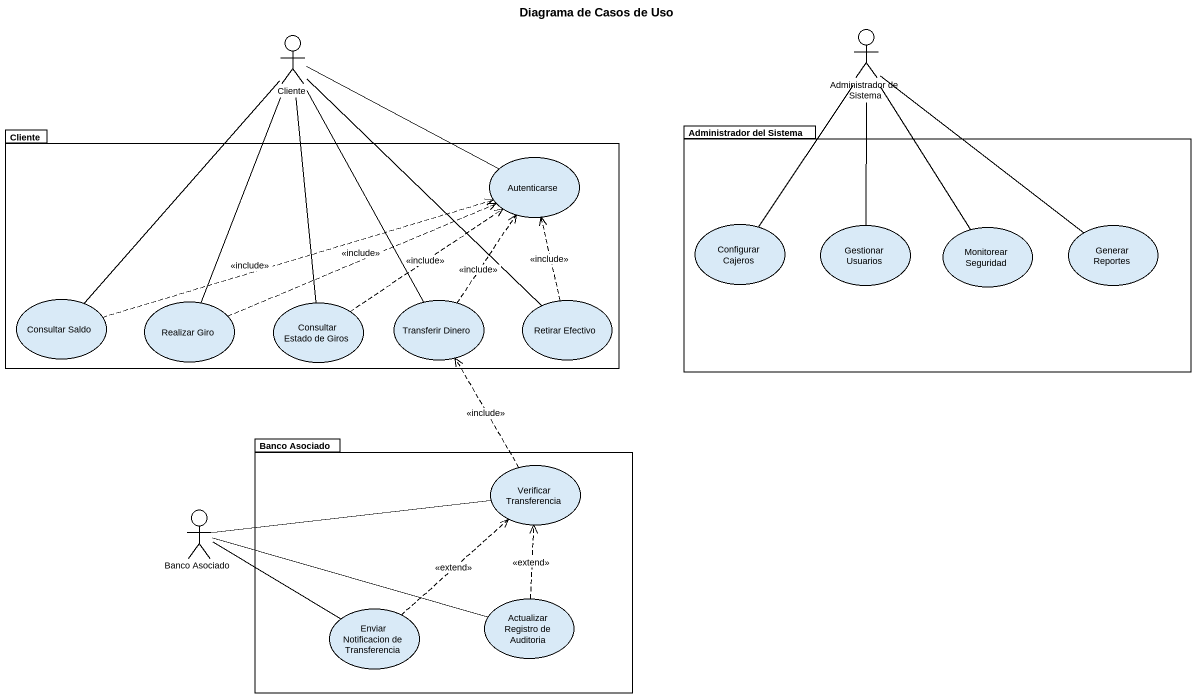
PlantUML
@startuml
title Diagrama de Casos de Uso
actor Cliente
actor "Administrador de Sistema" as Administrador_de_Sistema
package "Cliente" as Cliente_2 {
  usecase Autenticarse
  usecase "Consultar Saldo" as Consultar_Saldo
  usecase "Realizar Giro" as Realizar_Giro
  usecase "Consultar Estado de Giros" as Consultar_Estado_de_Giros
  usecase "Transferir Dinero" as Transferir_Dinero
  usecase "Retirar Efectivo" as Retirar_Efectivo
}
package "Administrador del Sistema" as Administrador_del_Sistema {
  usecase "Configurar Cajeros" as Configurar_Cajeros
  usecase "Gestionar Usuarios" as Gestionar_Usuarios
  usecase "Monitorear Seguridad" as Monitorear_Seguridad
  usecase "Generar Reportes" as Generar_Reportes
}
package "Banco Asociado" as Banco_Asociado {
  usecase "Verificar Transferencia" as Verificar_Transferencia
  usecase "Enviar Notificacion de Transferencia" as Enviar_Notificacion_de
  usecase "Actualizar Registro de Auditoria" as Actualizar_Registro_de
}
actor "Banco Asociado" as Banco_Asociado_2
Cliente -right- Autenticarse
Cliente -- Consultar_Saldo
Cliente -- Realizar_Giro
Cliente -- Consultar_Estado_de_Giros
Cliente -- Transferir_Dinero
Cliente -- Retirar_Efectivo
Administrador_de_Sistema -- Configurar_Cajeros
Administrador_de_Sistema -- Gestionar_Usuarios
Administrador_de_Sistema -- Monitorear_Seguridad
Administrador_de_Sistema -- Generar_Reportes
Consultar_Saldo .right.> Autenticarse : <<include>>
Realizar_Giro .right.> Autenticarse : <<include>>
Consultar_Estado_de_Giros .up.> Autenticarse : <<include>>
Transferir_Dinero .up.> Autenticarse : <<include>>
Retirar_Efectivo .up.> Autenticarse : <<include>>
Verificar_Transferencia .up.> Transferir_Dinero : <<include>>
Banco_Asociado_2 -right- Verificar_Transferencia
Banco_Asociado_2 -right- Enviar_Notificacion_de
Banco_Asociado_2 -right- Actualizar_Registro_de
Enviar_Notificacion_de .up.> Verificar_Transferencia : <<extend>>
Actualizar_Registro_de .up.> Verificar_Transferencia : <<extend>>
@enduml
